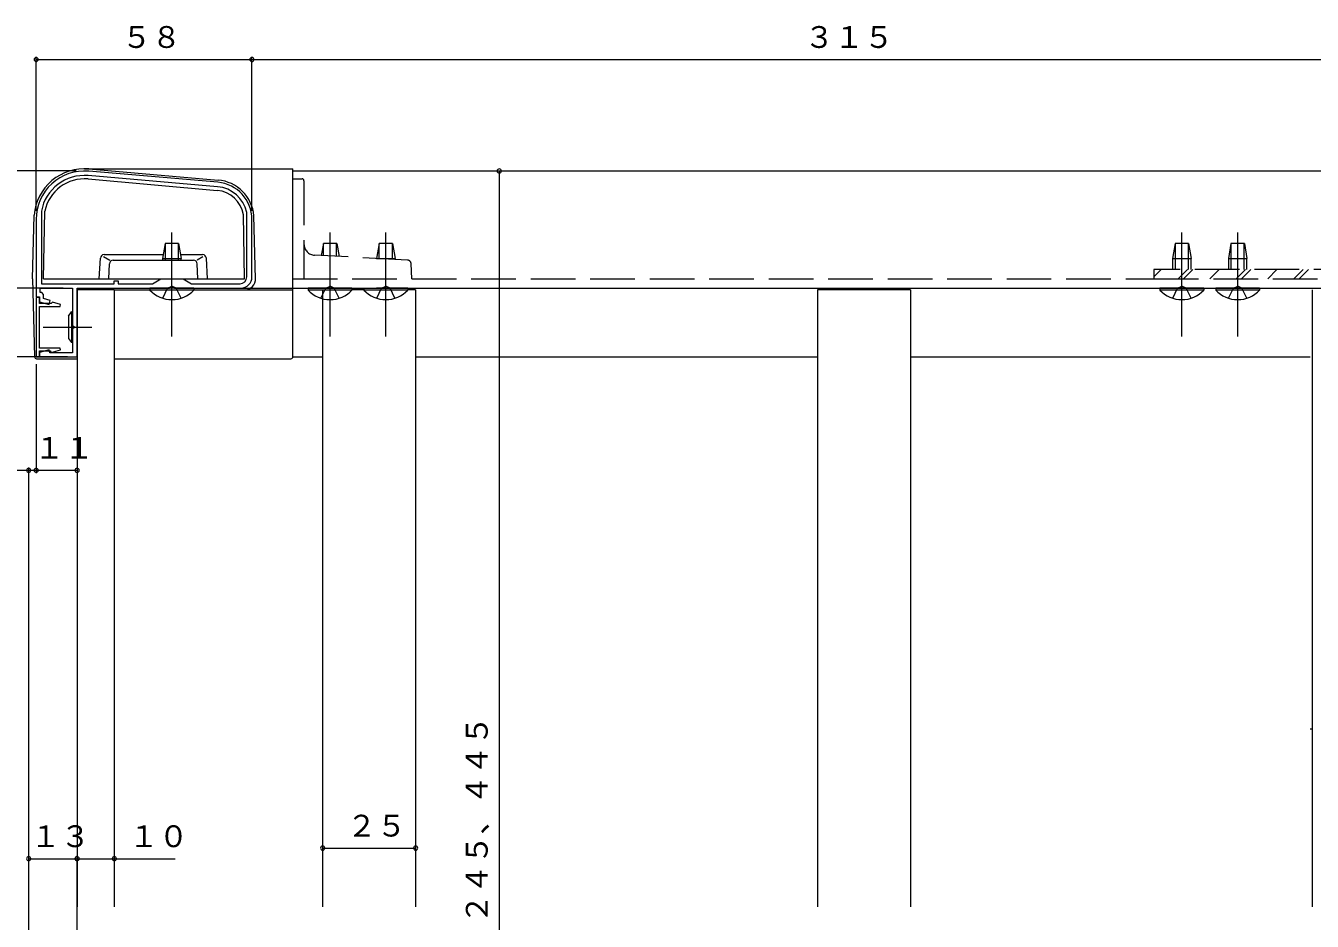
# Model space of a CAD drawing. Units: millimetres, scale not verified. Extents: x -1682 to -296, y -1188 to 1054.
# Drawn here: x -1360 to -1014, y 376.3 to 617.3 of the extents above; entities that cross this region are included whole.
import ezdxf
from ezdxf.enums import TextEntityAlignment as Align

# ---------------------------------------------------------------- set-up
doc = ezdxf.new("R2010")
doc.units = ezdxf.units.MM
doc.header["$LTSCALE"] = 4
doc.linetypes.add('CHAIN2', pattern=[12, 9, -1, 1, -1])
doc.linetypes.add('DASHED3', pattern=[4, 3, -1])
for name, color, linetype, lineweight in [('0-3_YKK_11', 7, 'Continuous', 9), ('0-4_YKK_12', 2, 'Continuous', 9), ('0-7_YKK_13', 4, 'Continuous', 9), ('0-8_YKK_D', 6, 'Continuous', 9)]:
    doc.layers.add(name, color=color, linetype=linetype, lineweight=lineweight)
doc.styles.add('ＭＳ ゴシック', font='')
doc.styles.get('ＭＳ ゴシック').set_extended_font_data('MS Gothic')

msp = doc.modelspace()

# ---------------------------------------------------------------- linework, layer by layer
at = {"layer": '0-3_YKK_11'}
for p, q in [((-1308.333, 575.127), (-1343.093, 578.118)), ((-1308.436, 573.931), (-1343.196, 576.921)), ((-1357.215, 565.159), (-1357.215, 544.349)), ((-1355.814, 567.323), (-1355.814, 547.85)), ((-1300.586, 549.651), (-1300.586, 567.025)), ((-1299.186, 549.651), (-1299.186, 565.159)), ((-1355.814, 547.85), (-1336.204, 547.85)), ((-1335.204, 547.85), (-1325.951, 547.85)), ((-1315.442, 547.85), (-1302.387, 547.85)), ((-1356.314, 542.549), (-1356.314, 544.149)), ((-1356.114, 546.65), (-1347.41, 546.65)), ((-1353.416, 543.343), (-1355.214, 543.825)), ((-1353.701, 542.28), (-1353.416, 543.343)), ((-1346.209, 528.14), (-1346.209, 546.65)), ((-1346.209, 546.65), (-1321.367, 546.65)), ((-1320.025, 546.65), (-1302.187, 546.65)), ((-1356.314, 542.98), (-1353.701, 542.28)), ((-1353.213, 542.549), (-1356.314, 542.549)), ((-1356.314, 530.542), (-1356.314, 541.748)), ((-1356.314, 541.748), (-1350.748, 541.748)), ((-1350.748, 530.542), (-1356.314, 530.542)), ((-1353.701, 530.009), (-1356.314, 529.308)), ((-1356.314, 529.742), (-1353.432, 529.742)), ((-1356.314, 529.308), (-1356.314, 528.14)), ((-1356.314, 528.14), (-1346.209, 528.14))]:
    msp.add_line(p, q, dxfattribs=at)
for points in [[(-1336.204, 547.85), (-1336.204, 548.651), (-1335.204, 548.651), (-1335.204, 547.85)], [(-1325.951, 547.85), (-1323.698, 549.151), (-1317.695, 549.151), (-1315.442, 547.85)], [(-1321.367, 546.65), (-1321.176, 546.792), (-1320.217, 546.792), (-1320.025, 546.65)], [(-1357.215, 544.349), (-1356.314, 544.349), (-1356.314, 542.98)], [(-1356.314, 544.149), (-1357.215, 544.149), (-1357.215, 528.141), (-1356.314, 528.141), (-1356.314, 529.742)], [(-1355.214, 543.825), (-1355.214, 544.949), (-1355.714, 545.449), (-1356.114, 545.449), (-1356.114, 546.65)], [(-1347.41, 546.65), (-1347.41, 536.444), (-1347.11, 536.444), (-1347.11, 535.844), (-1347.41, 535.844), (-1347.41, 529.241), (-1353.495, 529.241), (-1353.701, 530.009)], [(-1350.748, 541.748), (-1350.68, 542.261), (-1352.835, 542.838), (-1353.213, 542.549)], [(-1353.432, 529.742), (-1353.141, 529.37), (-1350.68, 530.029), (-1350.748, 530.542)]]:
    msp.add_lwpolyline(points, dxfattribs=at)
for centre, radius, start, end in [((-1344.208, 565.159), 13.007, 85.08289, 180), ((-1344.208, 565.159), 11.806, 85.08289, 169.43602), ((-1309.191, 565.159), 10.005, 0, 85.08289), ((-1309.191, 565.159), 8.804, 12.23875, 85.08289), ((-1302.387, 549.651), 1.801, 270, 0), ((-1302.187, 549.651), 3.002, 270, 0)]:
    msp.add_arc(centre, radius, start, end, dxfattribs=at)
at = {"layer": '0-4_YKK_12'}
for p, q in [((-1288.18, 528.141), (-1288.18, 578.165)), ((-1288.18, 578.165), (-984.028, 578.165)), ((-1336.204, 546.149), (-1346.209, 546.149)), ((-1346.209, 546.149), (-1346.209, 386.57)), ((-1336.204, 546.149), (-1336.204, 386.57)), ((-1302.187, 546.65), (-984.028, 546.65)), ((-1280.176, 546.149), (-1280.176, 386.57)), ((-1269.071, 546.149), (-1272.272, 546.149)), ((-1255.163, 546.149), (-1257.265, 546.149)), ((-1255.163, 546.149), (-1255.163, 386.57)), ((-1122.097, 546.149), (-1147.109, 546.149)), ((-1147.109, 546.149), (-1147.109, 386.57)), ((-1122.097, 546.149), (-1122.097, 386.57)), ((-1014.043, 546.149), (-1014.043, 386.57)), ((-1288.18, 528.141), (-1287.68, 528.141)), ((-1287.68, 528.141), (-1280.176, 528.141)), ((-1255.163, 528.141), (-1147.109, 528.141)), ((-1122.097, 528.141), (-1014.543, 528.141)), ((-1014.543, 428.091), (-1014.043, 428.091)), ((-1346.209, 386.57), (-1346.209, 380.166)), ((-1336.204, 386.57), (-1336.204, 380.166)), ((-1280.176, 386.57), (-1280.176, 380.166)), ((-1255.163, 386.57), (-1255.163, 380.166)), ((-1147.109, 386.57), (-1147.109, 380.166)), ((-1122.097, 386.57), (-1122.097, 380.166)), ((-1014.043, 386.57), (-1014.043, 380.166))]:
    msp.add_line(p, q, dxfattribs=at)
at = {"layer": '0-4_YKK_12', "linetype": 'DASHED3'}
msp.add_line((-1288.18, 549.151), (-1056.564, 549.151), dxfattribs=at)
at = {"layer": '0-7_YKK_13'}
for p, q in [((-1344.208, 578.766), (-1288.18, 578.766)), ((-1343.042, 578.716), (-1308.282, 575.725)), ((-1288.18, 528.141), (-1288.18, 578.766)), ((-1343.242, 576.021), (-1308.499, 572.932)), ((-1358.215, 549.151), (-1357.766, 566.316)), ((-1355.214, 549.151), (-1354.896, 567.324)), ((-1301.187, 549.151), (-1301.489, 566.448)), ((-1298.185, 549.151), (-1298.63, 566.128)), ((-1322.497, 558.656), (-1323.198, 554.654)), ((-1318.895, 558.656), (-1322.497, 558.656)), ((-1322.447, 554.153), (-1322.447, 558.656)), ((-1318.945, 554.153), (-1318.945, 558.656)), ((-1318.895, 558.656), (-1318.195, 554.654)), ((-1340.243, 549.151), (-1339.952, 554.712)), ((-1339.073, 555.152), (-1337.443, 554.153)), ((-1338.953, 555.66), (-1323.021, 555.66)), ((-1336.493, 554.153), (-1314.904, 554.153)), ((-1323.198, 554.654), (-1318.195, 554.654)), ((-1323.198, 554.654), (-1323.198, 554.153)), ((-1318.371, 555.66), (-1312.445, 555.66)), ((-1318.195, 554.153), (-1318.195, 554.654)), ((-1312.395, 555.11), (-1313.955, 554.153)), ((-1311.154, 549.151), (-1311.446, 554.712)), ((-1337.705, 549.151), (-1337.492, 553.205)), ((-1313.693, 549.151), (-1313.905, 553.205)), ((-1358.215, 549.151), (-1357.665, 528.128)), ((-1355.214, 549.151), (-1301.187, 549.151)), ((-1336.204, 546.149), (-1288.18, 546.149)), ((-1314.793, 546.65), (-1326.599, 546.65)), ((-1326.599, 546.65), (-1326.599, 546.138)), ((-1314.793, 546.138), (-1326.599, 546.138)), ((-1314.793, 546.65), (-1314.793, 546.138)), ((-1284.078, 546.65), (-1284.078, 546.138)), ((-1272.272, 546.65), (-1284.078, 546.65)), ((-1272.272, 546.138), (-1284.078, 546.138)), ((-1272.272, 546.65), (-1272.272, 546.138)), ((-1269.071, 546.65), (-1269.071, 546.138)), ((-1257.265, 546.138), (-1269.071, 546.138)), ((-1257.265, 546.65), (-1257.265, 546.138)), ((-1054.963, 546.65), (-1054.963, 546.138)), ((-1043.158, 546.65), (-1054.963, 546.65)), ((-1043.158, 546.138), (-1054.963, 546.138)), ((-1043.158, 546.65), (-1043.158, 546.138)), ((-1039.956, 546.65), (-1039.956, 546.138)), ((-1028.15, 546.65), (-1039.956, 546.65)), ((-1028.15, 546.138), (-1039.956, 546.138)), ((-1028.15, 546.65), (-1028.15, 546.138)), ((-1348.51, 539.146), (-1347.71, 540.247)), ((-1347.71, 540.247), (-1347.71, 532.042)), ((-1347.41, 540.247), (-1347.71, 540.247)), ((-1347.41, 532.042), (-1347.41, 540.247)), ((-1348.51, 539.146), (-1348.51, 533.143)), ((-1348.51, 533.143), (-1347.71, 532.042)), ((-1347.41, 532.042), (-1347.71, 532.042)), ((-1357.165, 527.641), (-1346.209, 527.641)), ((-1336.204, 527.641), (-1288.68, 527.641))]:
    msp.add_line(p, q, dxfattribs=at)
at = {"layer": '0-7_YKK_13', "linetype": 'DASHED3'}
for p, q in [((-1288.18, 576.048), (-1285.679, 576.048)), ((-1285.179, 575.548), (-1285.179, 549.151)), ((-1279.976, 558.656), (-1280.543, 555.417)), ((-1276.374, 558.656), (-1279.976, 558.656)), ((-1279.926, 555.385), (-1279.926, 558.656)), ((-1276.424, 555.201), (-1276.424, 558.656)), ((-1276.374, 558.656), (-1275.764, 555.167)), ((-1264.968, 558.656), (-1265.669, 554.654)), ((-1261.367, 558.656), (-1264.968, 558.656)), ((-1264.918, 554.598), (-1264.918, 558.656)), ((-1261.417, 554.415), (-1261.417, 558.656)), ((-1261.367, 558.656), (-1260.666, 554.654)), ((-1050.861, 558.656), (-1051.562, 554.654)), ((-1047.26, 558.656), (-1050.861, 558.656)), ((-1050.811, 551.652), (-1050.811, 558.656)), ((-1047.31, 551.652), (-1047.31, 558.656)), ((-1047.26, 558.656), (-1046.559, 554.654)), ((-1035.854, 558.656), (-1036.554, 554.654)), ((-1032.252, 558.656), (-1035.854, 558.656)), ((-1035.804, 551.652), (-1035.804, 558.656)), ((-1032.302, 551.652), (-1032.302, 558.656)), ((-1032.252, 558.656), (-1031.552, 554.654)), ((-1257.326, 554.201), (-1282.334, 555.511)), ((-1265.669, 554.654), (-1260.666, 554.654)), ((-1265.669, 554.654), (-1265.669, 554.638)), ((-1260.666, 554.376), (-1260.666, 554.654)), ((-1051.562, 554.654), (-1051.562, 551.652)), ((-1051.562, 554.654), (-1046.559, 554.654)), ((-1046.559, 551.652), (-1046.559, 554.654)), ((-1036.554, 554.654), (-1036.554, 551.652)), ((-1036.554, 554.654), (-1031.552, 554.654)), ((-1031.552, 551.652), (-1031.552, 554.654)), ((-1256.164, 549.151), (-1256.379, 553.254)), ((-1056.564, 551.652), (-1056.564, 549.151)), ((-1056.564, 549.703), (-1054.615, 551.652)), ((-1001.537, 551.652), (-1056.564, 551.652)), ((-1050.041, 549.151), (-1047.54, 551.652)), ((-1048.626, 549.151), (-1046.125, 551.652)), ((-1041.552, 549.151), (-1039.05, 551.652)), ((-1034.477, 549.151), (-1031.976, 551.652)), ((-1033.062, 549.151), (-1030.561, 551.652)), ((-1025.988, 549.151), (-1023.486, 551.652)), ((-1018.913, 549.151), (-1016.412, 551.652)), ((-1017.498, 549.151), (-1014.997, 551.652)), ((-1321.847, 546.599), (-1320.696, 547.21)), ((-1288.18, 549.151), (-1256.164, 549.151)), ((-1279.326, 546.599), (-1278.175, 547.21)), ((-1277.024, 546.599), (-1278.175, 547.21)), ((-1264.318, 546.599), (-1263.168, 547.21)), ((-1056.564, 549.151), (-1001.837, 549.151)), ((-1050.211, 546.599), (-1049.061, 547.21)), ((-1047.91, 546.599), (-1049.061, 547.21)), ((-1035.204, 546.599), (-1034.053, 547.21)), ((-1032.902, 546.599), (-1034.053, 547.21)), ((-1323.148, 543.932), (-1321.847, 546.599)), ((-1280.626, 543.932), (-1279.326, 546.599)), ((-1275.724, 543.932), (-1277.024, 546.599)), ((-1269.071, 546.65), (-1260.666, 546.65)), ((-1257.265, 546.65), (-1265.669, 546.65)), ((-1265.619, 543.932), (-1264.318, 546.599)), ((-1051.512, 543.932), (-1050.211, 546.599)), ((-1046.609, 543.932), (-1047.91, 546.599)), ((-1036.504, 543.932), (-1035.204, 546.599)), ((-1031.602, 543.932), (-1032.902, 546.599))]:
    msp.add_line(p, q, dxfattribs=at)
at = {"layer": '0-7_YKK_13', "linetype": 'CHAIN2'}
for p, q in [((-1320.696, 533.643), (-1320.696, 561.657)), ((-1278.175, 533.643), (-1278.175, 561.657)), ((-1263.168, 533.643), (-1263.168, 561.657)), ((-1049.061, 533.643), (-1049.061, 561.657)), ((-1034.053, 533.643), (-1034.053, 561.657)), ((-1355.345, 536.145), (-1342.254, 536.145))]:
    msp.add_line(p, q, dxfattribs=at)
at = {"layer": '0-7_YKK_13', "linetype": 'DASHED3'}
for points in [[(-1318.245, 543.932), (-1319.546, 546.599), (-1320.696, 547.21)], [(-1260.716, 543.932), (-1262.017, 546.599), (-1263.168, 547.21)]]:
    msp.add_lwpolyline(points, dxfattribs=at)
at = {"layer": '0-7_YKK_13'}
for centre, radius, start, end in [((-1344.208, 565.159), 13.607, 85.08289, 175.12207), ((-1344.208, 565.159), 10.905, 84.91856, 168.54646), ((-1309.191, 565.159), 10.605, 5.24214, 85.08289), ((-1309.191, 565.159), 7.804, 9.23656, 84.91856), ((-1338.953, 554.66), 1, 90, 177), ((-1336.493, 553.153), 1, 90, 177), ((-1314.904, 553.153), 1, 3, 90), ((-1312.445, 554.66), 1, 3, 90), ((-1301.187, 549.151), 3.002, 270, 3), ((-1320.696, 551.57), 8.021, 222.6167, 317.38329), ((-1278.175, 551.57), 8.021, 222.6167, 317.38329), ((-1263.168, 551.57), 8.021, 222.6167, 317.38329), ((-1049.061, 551.57), 8.021, 222.6167, 317.38329), ((-1034.053, 551.57), 8.021, 222.6167, 317.38329), ((-1357.165, 528.141), 0.5, 181.49998, 270), ((-1288.68, 528.141), 0.5, 270, 0)]:
    msp.add_arc(centre, radius, start, end, dxfattribs=at)
at = {"layer": '0-7_YKK_13', "linetype": 'DASHED3'}
for centre, radius, start, end in [((-1285.679, 575.548), 0.5, 0, 90), ((-1282.177, 558.509), 3.002, 180, 266.99998), ((-1257.378, 553.202), 1, 3, 87)]:
    msp.add_arc(centre, radius, start, end, dxfattribs=at)
at = {"layer": '0-8_YKK_D'}
for p, q in [((-1357.215, 567.409), (-1357.215, 608.915)), ((-1357.215, 608.166), (-1299.186, 608.166)), ((-1299.186, 567.409), (-1299.186, 608.915)), ((-1299.186, 608.166), (-984.028, 608.166)), ((-1347.258, 578.165), (-1447.965, 578.165)), ((-1346.458, 578.165), (-1417.965, 578.165)), ((-1232.664, 578.165), (-1232.664, 214.984)), ((-1349.96, 546.65), (-1387.965, 546.65)), ((-1348.759, 528.14), (-1417.965, 528.14)), ((-1348.759, 528.14), (-1387.965, 528.14)), ((-1357.215, 526.191), (-1357.215, 496.891)), ((-1357.215, 526.191), (-1357.215, 496.891)), ((-1359.216, 370.148), (-1359.216, 498.391)), ((-1369.566, 497.641), (-1357.215, 497.641)), ((-1357.215, 497.641), (-1346.209, 497.641)), ((-1280.176, 395.993), (-1255.163, 395.993)), ((-1359.216, 370.148), (-1359.216, 393.888)), ((-1359.216, 393.138), (-1346.209, 393.138)), ((-1346.209, 370.155), (-1346.209, 393.888)), ((-1346.209, 393.138), (-1319.854, 393.138))]:
    msp.add_line(p, q, dxfattribs=at)
for centre, start, end in [((-1357.215, 608.166), 0, 180), ((-1357.215, 608.166), 180, 0), ((-1299.186, 608.166), 0, 180), ((-1299.186, 608.166), 0, 180), ((-1299.186, 608.166), 180, 0), ((-1299.186, 608.166), 180, 0), ((-1232.664, 578.165), 0, 180), ((-1232.664, 578.165), 180, 0), ((-1359.216, 497.641), 0, 180), ((-1359.216, 497.641), 180, 0), ((-1357.215, 497.641), 0, 180), ((-1357.215, 497.641), 0, 180), ((-1357.215, 497.641), 180, 0), ((-1357.215, 497.641), 180, 0), ((-1346.209, 497.641), 0, 180), ((-1346.209, 497.641), 180, 0), ((-1280.176, 395.993), 0, 180), ((-1280.176, 395.993), 180, 0), ((-1255.163, 395.993), 0, 180), ((-1255.163, 395.993), 180, 0), ((-1359.216, 393.138), 0, 180), ((-1359.216, 393.138), 180, 0), ((-1346.209, 393.138), 0, 180), ((-1346.209, 393.138), 0, 180), ((-1346.209, 393.138), 180, 0), ((-1346.209, 393.138), 180, 0), ((-1336.204, 393.138), 0, 180), ((-1336.204, 393.138), 180, 0)]:
    msp.add_arc(centre, 0.562, start, end, dxfattribs=at)

# ---------------------------------------------------------------- texts
at = {"layer": '0-8_YKK_D', "color": 4, "style": 'ＭＳ ゴシック'}
for s, p in [('５８', (-1334.173, 609.515)), ('３１５', (-1150.579, 609.515)), ('１１', (-1357.684, 498.991)), ('２５', (-1273.642, 397.343)), ('１３', (-1358.685, 394.488)), ('１０', (-1332.277, 394.488))]:
    msp.add_text(s, height=5.865, dxfattribs=at).set_placement(p, align=Align.BOTTOM_LEFT)
msp.add_text('２４５、４４５', height=5.865, rotation=90, dxfattribs=at).set_placement((-1234.014, 375.602), align=Align.BOTTOM_LEFT)

doc.saveas('drawing.dxf')
